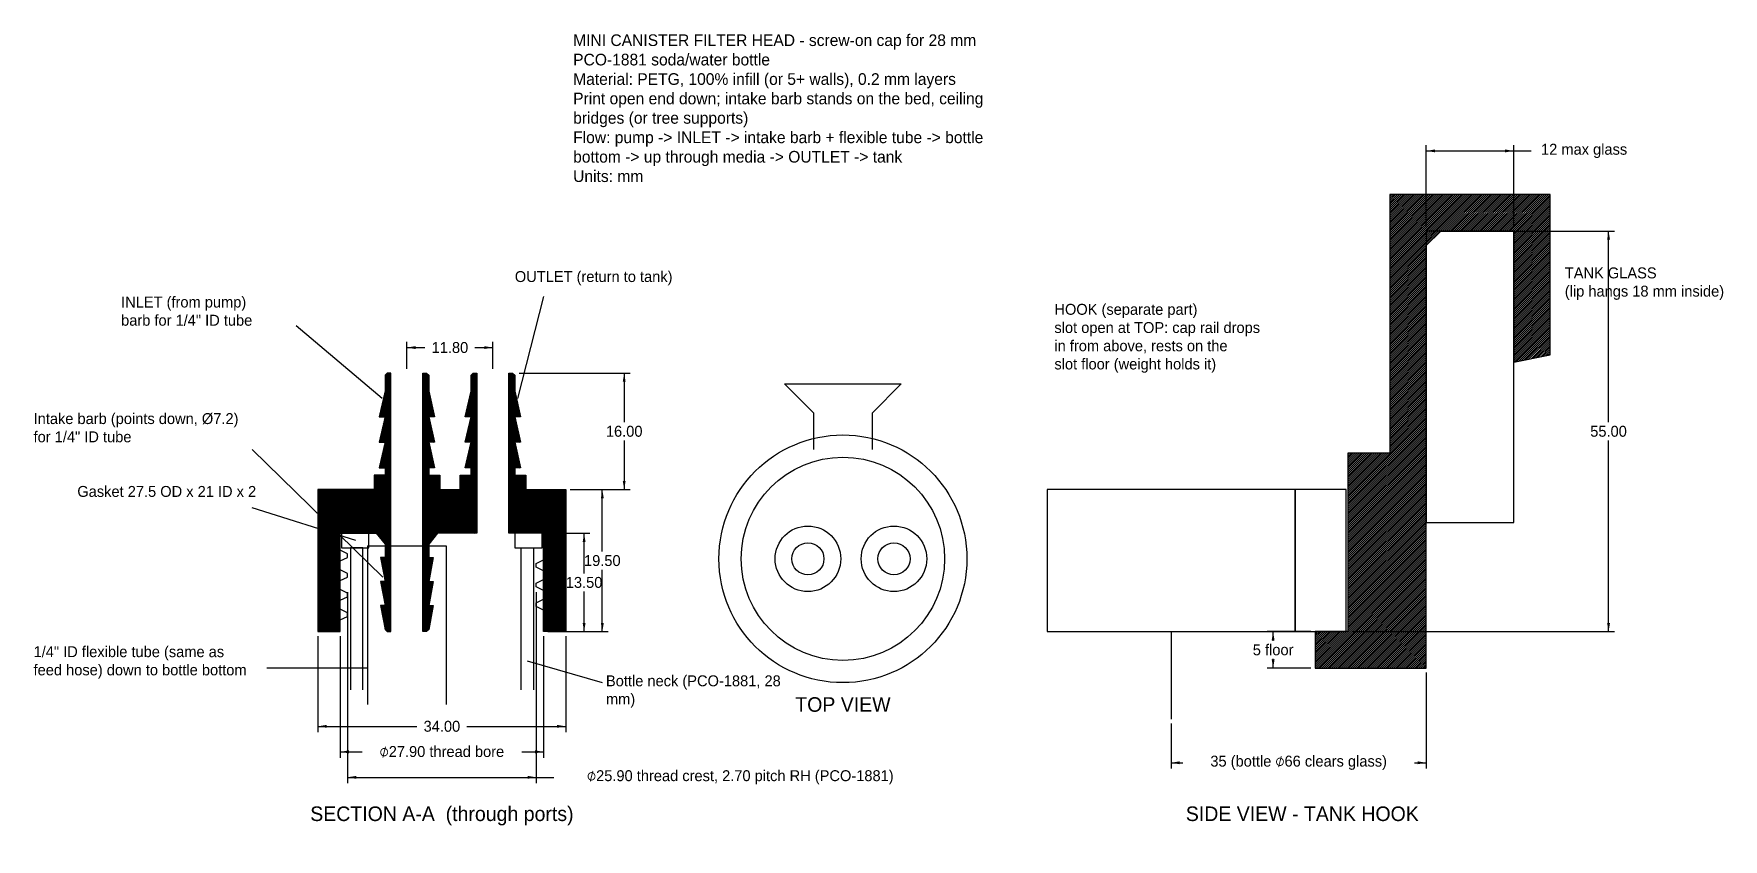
# Model space of a CAD drawing. Header units: millimetres. Extents: x -56 to 176, y -28 to 82.
import ezdxf
from ezdxf.enums import TextEntityAlignment as Align

# ---------------------------------------------------------------- set-up
doc = ezdxf.new("R2010")
doc.units = ezdxf.units.MM
for name, color, linetype in [('BODY', 7, 'Continuous'), ('DIMS', 3, 'Continuous'), ('HIDDEN', 8, 'Continuous'), ('NOTES', 2, 'Continuous')]:
    doc.layers.add(name, color=color, linetype=linetype)
doc.dimstyles.get("Standard").update_dxf_attribs({"dimtxt": 1.5, "dimasz": 1.2, "dimexe": 0.8, "dimexo": 0.6, "dimgap": 0.5, "dimtad": 0, "dimtih": 1, "dimtoh": 1, "dimzin": 0, "dimdsep": 46, "dimtxsty": 'Standard', "dimcen": 0.09, "dimadec": 0, "dimazin": 0, "dimtfac": 1, "dimtdec": 4, "dimtofl": 0, "dimtmove": 0, "dimatfit": 3, "dimfxl": 1, "dimtolj": 1, "dimtzin": 0, "dimarcsym": 0})

# ---------------------------------------------------------------- blocks, each defined once
blk = doc.blocks.new('*D21')
at = {"layer": 'DIMS', "color": 0}
for p, q in [((-13.95, -0.6), (-13.95, -17.3)), ((13.95, -0.6), (13.95, -17.3)), ((-13.95, -16.5), (-10.95, -16.5)), ((10.95, -16.5), (13.95, -16.5))]:
    blk.add_line(p, q, dxfattribs=at)
for points in [[(-13.95, -16.5), (-12.75, -16.7), (-12.75, -16.3)], [(13.95, -16.5), (12.75, -16.3), (12.75, -16.7)]]:
    blk.add_solid(points, dxfattribs=at)
at = {"layer": 'DIMS', "color": 0, "insert": (0, -16.5), "char_height": 1.5, "attachment_point": 5}
blk.add_mtext('⌀27.90 thread bore', dxfattribs=at)
blk = doc.blocks.new('*D22')
at = {"layer": 'DIMS', "color": 0}
for p, q in [((-12.95, 5.4), (-12.95, -20.8)), ((12.95, 5.4), (12.95, -20.8)), ((-12.95, -20), (12.95, -20)), ((12.95, -20), (15.35, -20))]:
    blk.add_line(p, q, dxfattribs=at)
for points in [[(-12.95, -20), (-11.75, -20.2), (-11.75, -19.8)], [(12.95, -20), (11.75, -19.8), (11.75, -20.2)]]:
    blk.add_solid(points, dxfattribs=at)
at = {"layer": 'DIMS', "color": 0, "insert": (40.925, -20), "char_height": 1.5, "attachment_point": 5}
blk.add_mtext('⌀25.90 thread crest, 2.70 pitch RH (PCO-1881)', dxfattribs=at)
blk = doc.blocks.new('*D23')
at = {"layer": 'DIMS', "color": 0}
for p, q in [((135, 55.6), (135, 66.8)), ((135, 66), (147, 66)), ((147, 55.6), (147, 66.8)), ((147, 66), (149.4, 66))]:
    blk.add_line(p, q, dxfattribs=at)
for points in [[(135, 66), (136.2, 65.8), (136.2, 66.2)], [(147, 66), (145.8, 66.2), (145.8, 65.8)]]:
    blk.add_solid(points, dxfattribs=at)
at = {"layer": 'DIMS', "color": 0, "insert": (156.65, 66), "char_height": 1.5, "attachment_point": 5}
blk.add_mtext('12 max glass', dxfattribs=at)
blk = doc.blocks.new('*D24')
at = {"layer": 'DIMS', "color": 0}
for p, q in [((-17, -0.6), (-17, -13.8)), ((17, -0.6), (17, -13.8)), ((-17, -13), (-3.425, -13)), ((3.425, -13), (17, -13))]:
    blk.add_line(p, q, dxfattribs=at)
for points in [[(-17, -13), (-15.8, -13.2), (-15.8, -12.8)], [(17, -13), (15.8, -12.8), (15.8, -13.2)]]:
    blk.add_solid(points, dxfattribs=at)
at = {"layer": 'DIMS', "color": 0, "insert": (0, -13), "char_height": 1.5, "attachment_point": 5}
blk.add_mtext('34.00', dxfattribs=at)
blk = doc.blocks.new('*D25')
at = {"layer": 'DIMS', "color": 0}
for p, q in [((17.6, 19.5), (22.8, 19.5)), ((22, 11), (22, 19.5)), ((22, 0), (22, 8.5)), ((17.6, 0), (22.8, 0))]:
    blk.add_line(p, q, dxfattribs=at)
for points in [[(22, 19.5), (21.8, 18.3), (22.2, 18.3)], [(22, 0), (22.2, 1.2), (21.8, 1.2)]]:
    blk.add_solid(points, dxfattribs=at)
at = {"layer": 'DIMS', "color": 0, "insert": (22, 9.75), "char_height": 1.5, "attachment_point": 5}
blk.add_mtext('19.50', dxfattribs=at)
blk = doc.blocks.new('*D26')
at = {"layer": 'DIMS', "color": 0}
for p, q in [((14.55, 13.5), (20.3, 13.5)), ((19.5, 8), (19.5, 13.5)), ((19.5, 0), (19.5, 5.5)), ((14.55, 0), (20.3, 0))]:
    blk.add_line(p, q, dxfattribs=at)
for points in [[(19.5, 13.5), (19.3, 12.3), (19.7, 12.3)], [(19.5, 0), (19.7, 1.2), (19.3, 1.2)]]:
    blk.add_solid(points, dxfattribs=at)
at = {"layer": 'DIMS', "color": 0, "insert": (19.5, 6.75), "char_height": 1.5, "attachment_point": 5}
blk.add_mtext('13.50', dxfattribs=at)
blk = doc.blocks.new('*D27')
at = {"layer": 'DIMS', "color": 0}
for p, q in [((10.6, 35.5), (25.8, 35.5)), ((25, 35.5), (25, 28.75)), ((25, 26.25), (25, 19.5)), ((17.6, 19.5), (25.8, 19.5))]:
    blk.add_line(p, q, dxfattribs=at)
for points in [[(25, 35.5), (24.8, 34.3), (25.2, 34.3)], [(25, 19.5), (25.2, 20.7), (24.8, 20.7)]]:
    blk.add_solid(points, dxfattribs=at)
at = {"layer": 'DIMS', "color": 0, "insert": (25, 27.5), "char_height": 1.5, "attachment_point": 5}
blk.add_mtext('16.00', dxfattribs=at)
blk = doc.blocks.new('*D28')
at = {"layer": 'DIMS', "color": 0}
for p, q in [((-4.8, 36.1), (-4.8, 39.8)), ((7, 36.1), (7, 39.8)), ((-4.8, 39), (-2.325, 39)), ((4.525, 39), (7, 39))]:
    blk.add_line(p, q, dxfattribs=at)
for points in [[(-4.8, 39), (-3.6, 38.8), (-3.6, 39.2)], [(7, 39), (5.8, 39.2), (5.8, 38.8)]]:
    blk.add_solid(points, dxfattribs=at)
at = {"layer": 'DIMS', "color": 0, "insert": (1.1, 39), "char_height": 1.5, "attachment_point": 5}
blk.add_mtext('11.80', dxfattribs=at)
blk = doc.blocks.new('*D29')
at = {"layer": 'DIMS', "color": 0}
for p, q in [((137.6, 55), (160.8, 55)), ((160, 28.75), (160, 55)), ((160, 0), (160, 26.25)), ((124.85, 0), (160.8, 0))]:
    blk.add_line(p, q, dxfattribs=at)
for points in [[(160, 55), (159.8, 53.8), (160.2, 53.8)], [(160, 0), (160.2, 1.2), (159.8, 1.2)]]:
    blk.add_solid(points, dxfattribs=at)
at = {"layer": 'DIMS', "color": 0, "insert": (160, 27.5), "char_height": 1.5, "attachment_point": 5}
blk.add_mtext('55.00', dxfattribs=at)
blk = doc.blocks.new('*D30')
at = {"layer": 'DIMS', "color": 0}
for p, q in [((135, -5.6), (135, -18.8)), ((100, -12.6), (100, -18.8)), ((100, -18), (101.625, -18)), ((133.375, -18), (135, -18))]:
    blk.add_line(p, q, dxfattribs=at)
for points in [[(100, -18), (101.2, -18.2), (101.2, -17.8)], [(135, -18), (133.8, -17.8), (133.8, -18.2)]]:
    blk.add_solid(points, dxfattribs=at)
at = {"layer": 'DIMS', "color": 0, "insert": (117.5, -18), "char_height": 1.5, "attachment_point": 5}
blk.add_mtext('35 (bottle ⌀66 clears glass)', dxfattribs=at)
blk = doc.blocks.new('*D31')
at = {"layer": 'DIMS', "color": 0}
for p, q in [((119.15, 0), (113.2, 0)), ((114, -1.25), (114, 0)), ((114, -5), (114, -3.75)), ((119.15, -5), (113.2, -5))]:
    blk.add_line(p, q, dxfattribs=at)
for points in [[(114, 0), (113.8, -1.2), (114.2, -1.2)], [(114, -5), (114.2, -3.8), (113.8, -3.8)]]:
    blk.add_solid(points, dxfattribs=at)
at = {"layer": 'DIMS', "color": 0, "insert": (114, -2.5), "char_height": 1.5, "attachment_point": 5}
blk.add_mtext('5 floor', dxfattribs=at)

msp = doc.modelspace()

# ---------------------------------------------------------------- hatches: boundary and pattern name
at = {"layer": 'BODY'}
h = msp.add_hatch(dxfattribs=at)
h.set_pattern_fill('ANSI31', color=256, scale=1.5, style=0)
h.set_pattern_definition([(45, (0, 0), (-0.13258252, 0.13258252), [])])
h.paths.add_polyline_path([(119.75, -5), (135, -5), (135, 53), (137, 55), (147, 55), (147, 37), (152, 38), (152, 60), (130, 60), (130, 24.5), (124.25, 24.5), (124.25, 0), (119.75, 0)])
h = msp.add_hatch(dxfattribs=at)
h.set_pattern_fill('ANSI31', color=256, scale=0.5, style=0)
h.set_pattern_definition([(45, (0, 0), (-0.04419417, 0.04419417), [])])
h.paths.add_polyline_path([(17, 0), (13.95, 0), (13.95, 13.5), (9.2, 13.5), (9.2, 35.5), (9.7, 35.5), (10, 35.2), (10, 33), (10.8, 29.5), (10, 29.5), (10.8, 26), (10, 26), (10.8, 22.5), (10, 22.5), (10, 21.5), (11.5, 21.5), (11.5, 19.5), (17, 19.5)])
h.paths.add_polyline_path([(-17, 0), (-13.95, 0), (-13.95, 13.5), (-9, 13.5), (-7.8, 12), (-7.8, 10.2), (-8.4, 10.2), (-7.8, 6.9), (-8.4, 6.9), (-7.8, 3.6), (-8.4, 3.6), (-7.8, 0.3), (-7.5, 0), (-7, 0), (-7, 35.5), (-7.5, 35.5), (-7.8, 35.2), (-7.8, 33), (-8.6, 29.5), (-7.8, 29.5), (-8.6, 26), (-7.8, 26), (-8.6, 22.5), (-7.8, 22.5), (-7.8, 21.5), (-9.3, 21.5), (-9.3, 19.5), (-17, 19.5)], flags=0)
h.paths.add_polyline_path([(-2.6, 0), (-2.6, 35.5), (-2.1, 35.5), (-1.8, 35.2), (-1.8, 33), (-1, 29.5), (-1.8, 29.5), (-1, 26), (-1.8, 26), (-1, 22.5), (-1.8, 22.5), (-1.8, 21.5), (-0.3, 21.5), (-0.3, 19.5), (2.5, 19.5), (2.5, 21.5), (4, 21.5), (4, 22.5), (3.2, 22.5), (4, 26), (3.2, 26), (4, 29.5), (3.2, 29.5), (4, 33), (4, 35.2), (4.3, 35.5), (4.8, 35.5), (4.8, 13.5), (-0.6, 13.5), (-1.8, 12), (-1.8, 10.2), (-1.2, 10.2), (-1.8, 6.9), (-1.2, 6.9), (-1.8, 3.6), (-1.2, 3.6), (-1.8, 0.3), (-2.1, 0)], flags=0)

# ---------------------------------------------------------------- linework, layer by layer
for points in [[(119.75, -5), (135, -5), (135, 53), (137, 55), (147, 55), (147, 37), (152, 38), (152, 60), (130, 60), (130, 24.5), (124.25, 24.5), (124.25, 0), (119.75, 0)], [(-17, 0), (-13.95, 0), (-13.95, 13.5), (-9, 13.5), (-7.8, 12), (-7.8, 10.2), (-8.4, 10.2), (-7.8, 6.9), (-8.4, 6.9), (-7.8, 3.6), (-8.4, 3.6), (-7.8, 0.3), (-7.5, 0), (-7, 0), (-7, 35.5), (-7.5, 35.5), (-7.8, 35.2), (-7.8, 33), (-8.6, 29.5), (-7.8, 29.5), (-8.6, 26), (-7.8, 26), (-8.6, 22.5), (-7.8, 22.5), (-7.8, 21.5), (-9.3, 21.5), (-9.3, 19.5), (-17, 19.5)], [(-2.6, 0), (-2.6, 35.5), (-2.1, 35.5), (-1.8, 35.2), (-1.8, 33), (-1, 29.5), (-1.8, 29.5), (-1, 26), (-1.8, 26), (-1, 22.5), (-1.8, 22.5), (-1.8, 21.5), (-0.3, 21.5), (-0.3, 19.5), (2.5, 19.5), (2.5, 21.5), (4, 21.5), (4, 22.5), (3.2, 22.5), (4, 26), (3.2, 26), (4, 29.5), (3.2, 29.5), (4, 33), (4, 35.2), (4.3, 35.5), (4.8, 35.5), (4.8, 13.5), (-0.6, 13.5), (-1.8, 12), (-1.8, 10.2), (-1.2, 10.2), (-1.8, 6.9), (-1.2, 6.9), (-1.8, 3.6), (-1.2, 3.6), (-1.8, 0.3), (-2.1, 0)], [(17, 0), (13.95, 0), (13.95, 13.5), (9.2, 13.5), (9.2, 35.5), (9.7, 35.5), (10, 35.2), (10, 33), (10.8, 29.5), (10, 29.5), (10.8, 26), (10, 26), (10.8, 22.5), (10, 22.5), (10, 21.5), (11.5, 21.5), (11.5, 19.5), (17, 19.5)], [(83, 0), (117, 0), (117, 19.5), (83, 19.5)]]:
    msp.add_lwpolyline(points, close=True, dxfattribs=at)
for points in [[(51, 25), (51, 30), (47, 34), (63, 34), (59, 30), (59, 25)], [(-13.95, 9.7), (-12.95, 10.2), (-12.95, 10.7), (-13.95, 11.2)], [(13.95, 8.35), (12.95, 8.85), (12.95, 9.35), (13.95, 9.85)], [(-13.95, 7), (-12.95, 7.5), (-12.95, 8), (-13.95, 8.5)], [(13.95, 5.65), (12.95, 6.15), (12.95, 6.65), (13.95, 7.15)], [(-13.95, 4.3), (-12.95, 4.8), (-12.95, 5.3), (-13.95, 5.8)], [(-13.95, 1.6), (-12.95, 2.1), (-12.95, 2.6), (-13.95, 3.1)], [(13.95, 2.95), (12.95, 3.45), (12.95, 3.95), (13.95, 4.45)]]:
    msp.add_lwpolyline(points, dxfattribs=at)
for centre, radius in [((55, 10), 17), ((55, 10), 13.95), ((50.2, 10), 4.5), ((62, 10), 4.5), ((50.2, 10), 2.2), ((62, 10), 2.2)]:
    msp.add_circle(centre, radius, dxfattribs=at)
at = {"layer": 'HIDDEN'}
for p, q in [((-10.2, 11.8), (-10.2, -10)), ((-10.2, 11.8), (0.6, 11.8)), ((0.6, 11.8), (0.6, -10)), ((100, 0), (100, -12))]:
    msp.add_line(p, q, dxfattribs=at)
for points in [[(135, 15), (147, 15), (147, 55), (135, 55)], [(117, 0), (124, 0), (124, 19.5), (117, 19.5)], [(-13.75, 11.5), (-10, 11.5), (-10, 13.5), (-13.75, 13.5)], [(10, 11.5), (13.75, 11.5), (13.75, 13.5), (10, 13.5)]]:
    msp.add_lwpolyline(points, close=True, dxfattribs=at)
for points in [[(-10.85, -8), (-10.85, 11.5), (-12.55, 11.5), (-12.55, -8)], [(10.85, -8), (10.85, 11.5), (12.55, 11.5), (12.55, -8)]]:
    msp.add_lwpolyline(points, dxfattribs=at)
at = {"layer": 'NOTES'}
for p, q in [((10.4, 32), (14, 46)), ((-8.2, 32), (-20, 42)), ((-8.1, 7.5), (-26, 25)), ((-11.8, 12.5), (-26, 17)), ((11.7, -4), (22, -7)), ((-10.2, -5), (-24, -5))]:
    msp.add_line(p, q, dxfattribs=at)

# ---------------------------------------------------------------- texts
for s, p in [('TOP VIEW', (55, -11)), ('SECTION A-A  (through ports)', (0, -26)), ('SIDE VIEW - TANK HOOK', (118, -26))]:
    msp.add_text(s, height=2, dxfattribs=at).set_placement(p, align=Align.CENTER)
at = {"layer": 'NOTES', "attachment_point": 1}
for s, insert, char_height, width in [('MINI CANISTER FILTER HEAD - screw-on cap for 28 mm PCO-1881 soda/water bottle\\PMaterial: PETG, 100% infill (or 5+ walls), 0.2 mm layers\\PPrint open end down; intake barb stands on the bed, ceiling bridges (or tree supports)\\PFlow: pump -> INLET -> intake barb + flexible tube -> bottle bottom -> up through media -> OUTLET -> tank\\PUnits: mm', (18, 82), 1.6, 60), ('OUTLET (return to tank)', (10, 49.5), 1.5, 26), ('TANK GLASS\\P(lip hangs 18 mm inside)', (154, 50), 1.5, 30), ('INLET (from pump)\\Pbarb for 1/4" ID tube', (-44, 46), 1.5, 28), ('HOOK (separate part)\\Pslot open at TOP: cap rail drops\\Pin from above, rests on the\\Pslot floor (weight holds it)', (84, 45), 1.5, 30), ('Intake barb (points down, %%c7.2)\\Pfor 1/4" ID tube', (-56, 30), 1.5, 34), ('Gasket 27.5 OD x 21 ID x 2', (-50, 20), 1.5, 26), ('1/4" ID flexible tube (same as\\Pfeed hose) down to bottle bottom', (-56, -2), 1.5, 34), ('Bottle neck (PCO-1881, 28 mm)', (22.5, -6), 1.5, 26)]:
    msp.add_mtext(s, dxfattribs=dict(at, insert=insert, char_height=char_height, width=width))

# ---------------------------------------------------------------- dimensions: what is measured, and where the dimension line sits
at = {"layer": 'DIMS'}
for base, p1, p2, text, picture, middle in [((141, 66), (135, 55), (147, 55), '12 max glass', '*D23', (156.65, 66)), ((0, -20), (-12.95, 6), (12.95, 6), '%%c25.90 thread crest, 2.70 pitch RH (PCO-1881)', '*D22', (40.925, -20)), ((0, -16.5), (-13.95, 0), (13.95, 0), '%%c27.90 thread bore', '*D21', (0, -16.5)), ((117, -18), (100, -12), (135, -5), '35 (bottle %%c66 clears glass)', '*D30', (117.5, -18))]:
    dim = msp.add_linear_dim(base=base, p1=p1, p2=p2, text=text, dimstyle='Standard', dxfattribs=at)
    dim.commit()
    dim.dimension.update_dxf_attribs({"geometry": picture, "text_midpoint": middle})
for base, p1, p2, picture, middle in [((160, 27), (124.25, 0), (137, 55), '*D29', (160, 27.5)), ((25, 28), (10, 35.5), (17, 19.5), '*D27', (25, 27.5)), ((22, 10), (17, 0), (17, 19.5), '*D25', (22, 9.75)), ((19.5, 7), (13.95, 0), (13.95, 13.5), '*D26', (19.5, 6.75))]:
    dim = msp.add_linear_dim(base=base, p1=p1, p2=p2, angle=90, dimstyle='Standard', dxfattribs=at)
    dim.commit()
    dim.dimension.update_dxf_attribs({"geometry": picture, "text_midpoint": middle})
for base, p1, p2, picture, middle in [((1.1, 39), (-4.8, 35.5), (7, 35.5), '*D28', (1.1, 39)), ((0, -13), (-17, 0), (17, 0), '*D24', (0, -13))]:
    dim = msp.add_linear_dim(base=base, p1=p1, p2=p2, dimstyle='Standard', dxfattribs=at)
    dim.commit()
    dim.dimension.update_dxf_attribs({"geometry": picture, "text_midpoint": middle})
dim = msp.add_linear_dim(base=(114, -2.5), p1=(119.75, -5), p2=(119.75, 0), angle=90, text='5 floor', dimstyle='Standard', dxfattribs=at)
dim.commit()
dim.dimension.update_dxf_attribs({"geometry": '*D31', "text_midpoint": (114, -2.5)})

doc.saveas('drawing.dxf')
